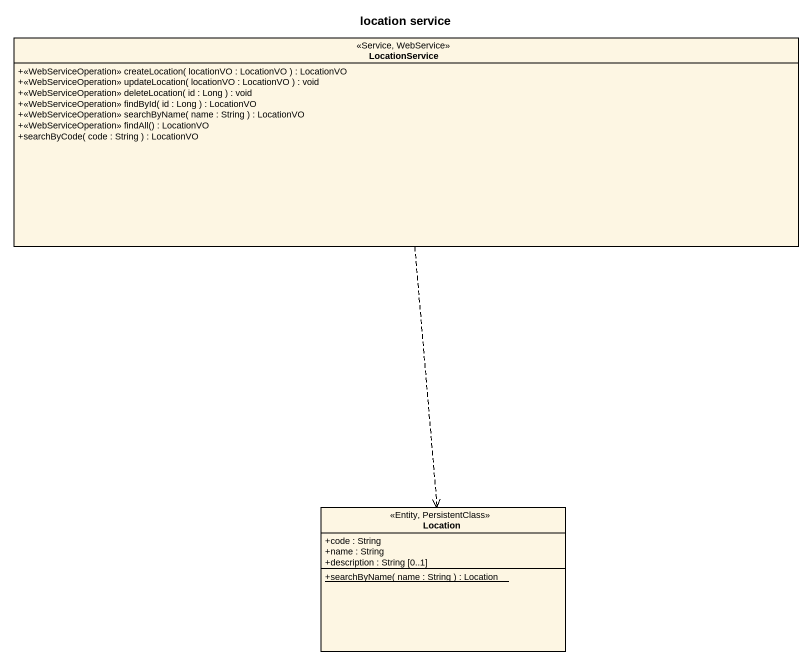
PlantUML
@startuml
title location service
hide circle
hide empty members
skinparam classAttributeIconSize 0
class LocationService <<Service, WebService>> {
  +<<WebServiceOperation>> createLocation( locationVO : LocationVO ) : LocationVO
  +<<WebServiceOperation>> updateLocation( locationVO : LocationVO ) : void
  +<<WebServiceOperation>> deleteLocation( id : Long ) : void
  +<<WebServiceOperation>> findById( id : Long ) : LocationVO
  +<<WebServiceOperation>> searchByName( name : String ) : LocationVO
  +<<WebServiceOperation>> findAll() : LocationVO
  +searchByCode( code : String ) : LocationVO
}
class Location <<Entity, PersistentClass>> {
  +code : String
  +name : String
  +description : String [0..1]
  {static} +searchByName( name : String ) : Location
}
LocationService ..> Location
@enduml
